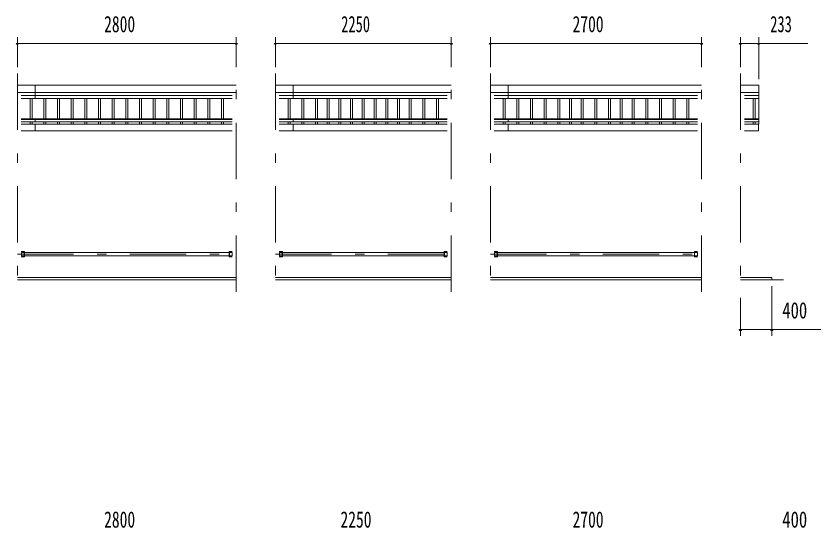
# Model space of a CAD drawing. Units: millimetres, scale not verified. Extents: x -34836 to 34836, y -16800 to 16800.
# Drawn here: x -25241 to -14947, y 1004 to 7548 of the extents above; entities that cross this region are included whole.
import ezdxf
from ezdxf.enums import TextEntityAlignment as Align

# ---------------------------------------------------------------- set-up
doc = ezdxf.new("R2010")
doc.units = ezdxf.units.MM
doc.header["$LTSCALE"] = 60
doc.linetypes.add('USER3', pattern=[24, 12, -5, 2, -5])
for name, color, linetype, lineweight in [('0-2_1-08BOLD', 7, 'Continuous', 18), ('0-3_1-28CENTER', 3, 'USER3', 18), ('0-4_1-48THIN', 4, 'Continuous', 18), ('0-5_1-58DIM', 3, 'Continuous', 18)]:
    doc.layers.add(name, color=color, linetype=linetype, lineweight=lineweight)
doc.styles.add('ＭＳ ゴシック', font='')
doc.styles.get('ＭＳ ゴシック').set_extended_font_data('MS Gothic')

msp = doc.modelspace()

# ---------------------------------------------------------------- linework, layer by layer
at = {"layer": '0-2_1-08BOLD'}
for p, q in [((-25224.95, 6663.33), (-22424.95, 6663.33)), ((-24994.95, 6494.38), (-24994.95, 6663.33)), ((-21924.95, 6663.33), (-19674.95, 6663.33)), ((-21694.95, 6494.38), (-21694.95, 6663.33)), ((-19174.96, 6663.33), (-16474.96, 6663.33)), ((-18944.96, 6494.38), (-18944.96, 6663.33)), ((-22424.95, 6572.55), (-25224.95, 6572.55)), ((-25174.15, 6533.46), (-22475.75, 6533.46)), ((-22475.75, 6494.38), (-25174.15, 6494.38)), ((-19674.95, 6572.55), (-21924.95, 6572.55)), ((-21874.15, 6533.46), (-19725.75, 6533.46)), ((-19725.75, 6494.38), (-21874.15, 6494.38)), ((-16474.96, 6572.55), (-19174.96, 6572.55)), ((-19124.16, 6533.46), (-16525.76, 6533.46)), ((-16525.76, 6494.38), (-19124.16, 6494.38)), ((-15974.95, 6572.55), (-15741.95, 6572.55)), ((-15741.95, 6533.46), (-15924.15, 6533.46)), ((-15924.15, 6494.38), (-15741.95, 6494.38)), ((-25174.15, 6234.23), (-22475.75, 6234.23)), ((-22475.75, 6224.84), (-25174.15, 6224.84)), ((-25174.15, 6195.21), (-22475.75, 6195.21)), ((-24994.95, 6234.23), (-24994.95, 6195.21)), ((-21874.15, 6234.23), (-19725.75, 6234.23)), ((-19725.75, 6224.84), (-21874.15, 6224.84)), ((-21874.15, 6195.21), (-19725.75, 6195.21)), ((-21694.95, 6195.21), (-21694.95, 6234.23)), ((-19124.16, 6234.23), (-16525.76, 6234.23)), ((-16525.76, 6224.84), (-19124.16, 6224.84)), ((-19124.16, 6195.21), (-16525.76, 6195.21)), ((-18944.96, 6234.23), (-18944.96, 6195.21)), ((-15924.15, 6234.23), (-15741.95, 6234.23)), ((-15741.95, 6224.84), (-15924.15, 6224.84)), ((-15924.15, 6195.21), (-15741.95, 6195.21)), ((-22475.75, 6168.03), (-25174.15, 6168.03)), ((-25174.15, 6082.18), (-22475.75, 6082.18)), ((-24994.95, 6168.03), (-24994.95, 6082.18)), ((-19725.75, 6168.03), (-21874.15, 6168.03)), ((-21874.15, 6082.18), (-19725.75, 6082.18)), ((-21694.95, 6082.18), (-21694.95, 6168.03)), ((-16525.76, 6168.03), (-19124.16, 6168.03)), ((-19124.16, 6082.18), (-16525.76, 6082.18)), ((-18944.96, 6168.03), (-18944.96, 6082.18)), ((-15741.95, 6168.03), (-15924.15, 6168.03)), ((-25134.15, 4537.33), (-25174.15, 4537.33)), ((-25137.35, 4471.33), (-25137.35, 4537.33)), ((-25134.15, 4537.33), (-25134.15, 4471.33)), ((-22512.55, 4537.33), (-22512.55, 4471.33)), ((-21834.15, 4537.33), (-21874.15, 4537.33)), ((-21837.35, 4471.33), (-21837.35, 4537.33)), ((-21834.15, 4537.33), (-21834.15, 4471.33)), ((-19762.55, 4537.33), (-19762.55, 4471.33)), ((-19084.16, 4537.33), (-19124.16, 4537.33)), ((-19087.36, 4471.33), (-19087.36, 4537.33)), ((-19084.16, 4537.33), (-19084.16, 4471.33)), ((-16562.56, 4537.33), (-16562.56, 4471.33)), ((-25134.15, 4471.33), (-25174.15, 4471.33)), ((-22515.75, 4525.68), (-25134.15, 4525.68)), ((-25134.15, 4482.98), (-22515.75, 4482.98)), ((-22477.45, 4525.68), (-22512.55, 4525.68)), ((-21834.15, 4471.33), (-21874.15, 4471.33)), ((-21834.15, 4525.68), (-19765.75, 4525.68)), ((-19765.75, 4482.98), (-21834.15, 4482.98)), ((-19725.75, 4471.33), (-19765.75, 4471.33)), ((-19762.55, 4525.68), (-19727.45, 4525.68)), ((-19084.16, 4471.33), (-19124.16, 4471.33)), ((-16565.76, 4525.68), (-19084.16, 4525.68)), ((-19084.16, 4482.98), (-16565.76, 4482.98)), ((-16527.46, 4525.68), (-16562.56, 4525.68)), ((-25224.95, 4204.33), (-22424.95, 4204.33)), ((-22424.95, 4174.33), (-25224.95, 4174.33)), ((-19674.95, 4204.33), (-21924.95, 4204.33)), ((-21924.95, 4174.33), (-19674.95, 4174.33)), ((-19174.96, 4204.33), (-16474.96, 4204.33)), ((-16474.96, 4174.33), (-19174.96, 4174.33)), ((-15574.95, 4204.33), (-15974.95, 4204.33)), ((-15974.95, 4174.33), (-15424.95, 4174.33)), ((-15574.95, 4204.33), (-15574.95, 4174.33))]:
    msp.add_line(p, q, dxfattribs=at)
for points in [[(-15741.95, 6168.03), (-15741.95, 6663.33), (-15974.95, 6663.33)], [(-15924.15, 6082.18), (-15746.95, 6082.18), (-15746.95, 6168.03)], [(-22475.75, 4471.33), (-22515.75, 4471.33), (-22515.75, 4537.33), (-22475.75, 4537.33)], [(-19765.75, 4471.33), (-19765.75, 4537.33), (-19725.75, 4537.33)], [(-16525.76, 4471.33), (-16565.76, 4471.33), (-16565.76, 4537.33), (-16525.76, 4537.33)], [(-25137.35, 4525.68), (-25172.45, 4525.68), (-25172.45, 4482.98), (-25137.35, 4482.98)], [(-22512.55, 4482.98), (-22477.45, 4482.98), (-22477.45, 4525.68)], [(-21837.35, 4482.98), (-21872.45, 4482.98), (-21872.45, 4525.68), (-21837.35, 4525.68)], [(-19727.45, 4525.68), (-19727.45, 4482.98), (-19762.55, 4482.98)], [(-19087.36, 4525.68), (-19122.46, 4525.68), (-19122.46, 4482.98), (-19087.36, 4482.98)], [(-16562.56, 4482.98), (-16527.46, 4482.98), (-16527.46, 4525.68)]]:
    msp.add_lwpolyline(points, dxfattribs=at)
at = {"layer": '0-3_1-28CENTER'}
for p, q in [((-25224.95, 6813.33), (-25224.95, 4024.33)), ((-22424.95, 4024.33), (-22424.95, 6813.33)), ((-21924.95, 6813.33), (-21924.95, 4024.33)), ((-19674.95, 4024.33), (-19674.95, 6813.33)), ((-19174.96, 6813.33), (-19174.96, 4024.33)), ((-16474.96, 4024.33), (-16474.96, 6813.33)), ((-15974.95, 6813.33), (-15974.95, 4024.33)), ((-25224.95, 4504.33), (-22424.95, 4504.33)), ((-21924.95, 4504.33), (-19674.95, 4504.33)), ((-19174.96, 4504.33), (-16474.96, 4504.33))]:
    msp.add_line(p, q, dxfattribs=at)
at = {"layer": '0-4_1-48THIN'}
for p, q in [((-25062.45, 6234.23), (-25062.45, 6494.38)), ((-25037.45, 6494.38), (-25037.45, 6234.23)), ((-24887.45, 6234.23), (-24887.45, 6494.38)), ((-24862.45, 6494.38), (-24862.45, 6234.23)), ((-24712.45, 6234.23), (-24712.45, 6494.38)), ((-24687.45, 6494.38), (-24687.45, 6234.23)), ((-24537.45, 6234.23), (-24537.45, 6494.38)), ((-24512.45, 6494.38), (-24512.45, 6234.23)), ((-24362.45, 6234.23), (-24362.45, 6494.38)), ((-24337.45, 6494.38), (-24337.45, 6234.23)), ((-24187.44, 6234.23), (-24187.44, 6494.38)), ((-24162.44, 6494.38), (-24162.44, 6234.23)), ((-24012.45, 6234.23), (-24012.45, 6494.38)), ((-23987.45, 6494.38), (-23987.45, 6234.23)), ((-23837.45, 6234.23), (-23837.45, 6494.38)), ((-23812.44, 6494.38), (-23812.44, 6234.23)), ((-23662.45, 6234.23), (-23662.45, 6494.38)), ((-23637.45, 6494.38), (-23637.45, 6234.23)), ((-23487.45, 6234.23), (-23487.45, 6494.38)), ((-23462.45, 6494.38), (-23462.45, 6234.23)), ((-23312.45, 6234.23), (-23312.45, 6494.38)), ((-23287.45, 6494.38), (-23287.45, 6234.23)), ((-23137.45, 6234.23), (-23137.45, 6494.38)), ((-23112.45, 6494.38), (-23112.45, 6234.23)), ((-22962.45, 6234.23), (-22962.45, 6494.38)), ((-22937.45, 6494.38), (-22937.45, 6234.23)), ((-22787.45, 6234.23), (-22787.45, 6494.38)), ((-22762.45, 6494.38), (-22762.45, 6234.23)), ((-22612.45, 6234.23), (-22612.45, 6494.38)), ((-22587.45, 6494.38), (-22587.45, 6234.23)), ((-21762.44, 6494.38), (-21762.44, 6234.23)), ((-21737.44, 6234.23), (-21737.44, 6494.38)), ((-21587.44, 6234.23), (-21587.44, 6494.38)), ((-21562.44, 6494.38), (-21562.44, 6234.23)), ((-21412.44, 6494.38), (-21412.44, 6234.23)), ((-21387.44, 6234.23), (-21387.44, 6494.38)), ((-21262.44, 6234.23), (-21262.44, 6494.38)), ((-21237.45, 6494.38), (-21237.45, 6234.23)), ((-21112.44, 6494.38), (-21112.44, 6234.23)), ((-21087.44, 6234.23), (-21087.44, 6494.38)), ((-20962.44, 6234.23), (-20962.44, 6494.38)), ((-20937.44, 6494.38), (-20937.44, 6234.23)), ((-20812.44, 6494.38), (-20812.44, 6234.23)), ((-20787.45, 6234.23), (-20787.45, 6494.38)), ((-20662.45, 6234.23), (-20662.45, 6494.38)), ((-20637.44, 6494.38), (-20637.44, 6234.23)), ((-20512.45, 6494.38), (-20512.45, 6234.23)), ((-20487.44, 6234.23), (-20487.44, 6494.38)), ((-20362.44, 6234.23), (-20362.44, 6494.38)), ((-20337.45, 6494.38), (-20337.45, 6234.23)), ((-20212.45, 6494.38), (-20212.45, 6234.23)), ((-20187.44, 6234.23), (-20187.44, 6494.38)), ((-20037.44, 6234.23), (-20037.44, 6494.38)), ((-20012.45, 6494.38), (-20012.45, 6234.23)), ((-19862.45, 6494.38), (-19862.45, 6234.23)), ((-19837.45, 6234.23), (-19837.45, 6494.38)), ((-19012.46, 6234.23), (-19012.46, 6494.38)), ((-18987.46, 6494.38), (-18987.46, 6234.23)), ((-18837.46, 6234.23), (-18837.46, 6494.38)), ((-18812.45, 6494.38), (-18812.45, 6234.23)), ((-18662.46, 6234.23), (-18662.46, 6494.38)), ((-18637.46, 6494.38), (-18637.46, 6234.23)), ((-18487.46, 6234.23), (-18487.46, 6494.38)), ((-18462.45, 6494.38), (-18462.45, 6234.23)), ((-18312.46, 6234.23), (-18312.46, 6494.38)), ((-18287.46, 6494.38), (-18287.46, 6234.23)), ((-18162.45, 6234.23), (-18162.45, 6494.38)), ((-18137.45, 6494.38), (-18137.45, 6234.23)), ((-18012.46, 6234.23), (-18012.46, 6494.38)), ((-17987.46, 6494.38), (-17987.46, 6234.23)), ((-17837.45, 6234.23), (-17837.45, 6494.38)), ((-17812.45, 6494.38), (-17812.45, 6234.23)), ((-17662.46, 6234.23), (-17662.46, 6494.38)), ((-17637.45, 6494.38), (-17637.45, 6234.23)), ((-17512.46, 6234.23), (-17512.46, 6494.38)), ((-17487.46, 6494.38), (-17487.46, 6234.23)), ((-17362.46, 6234.23), (-17362.46, 6494.38)), ((-17337.46, 6494.38), (-17337.46, 6234.23)), ((-17187.46, 6234.23), (-17187.46, 6494.38)), ((-17162.45, 6494.38), (-17162.45, 6234.23)), ((-17012.46, 6234.23), (-17012.46, 6494.38)), ((-16987.46, 6494.38), (-16987.46, 6234.23)), ((-16837.46, 6234.23), (-16837.46, 6494.38)), ((-16812.46, 6494.38), (-16812.46, 6234.23)), ((-16662.46, 6234.23), (-16662.46, 6494.38)), ((-16637.46, 6494.38), (-16637.46, 6234.23)), ((-15812.45, 6494.38), (-15812.45, 6234.23)), ((-15787.45, 6234.23), (-15787.45, 6494.38)), ((-25062.45, 6195.21), (-25062.45, 6168.03)), ((-25037.45, 6168.03), (-25037.45, 6195.21)), ((-24887.45, 6195.21), (-24887.45, 6168.03)), ((-24862.45, 6168.03), (-24862.45, 6195.21)), ((-24712.45, 6195.21), (-24712.45, 6168.03)), ((-24687.45, 6168.03), (-24687.45, 6195.21)), ((-24537.45, 6195.21), (-24537.45, 6168.03)), ((-24512.45, 6168.03), (-24512.45, 6195.21)), ((-24362.45, 6195.21), (-24362.45, 6168.03)), ((-24337.45, 6168.03), (-24337.45, 6195.21)), ((-24187.44, 6195.21), (-24187.44, 6168.03)), ((-24162.44, 6168.03), (-24162.44, 6195.21)), ((-24012.45, 6195.21), (-24012.45, 6168.03)), ((-23987.45, 6168.03), (-23987.45, 6195.21)), ((-23837.45, 6195.21), (-23837.45, 6168.03)), ((-23812.44, 6168.03), (-23812.44, 6195.21)), ((-23662.45, 6195.21), (-23662.45, 6168.03)), ((-23637.45, 6168.03), (-23637.45, 6195.21)), ((-23487.45, 6195.21), (-23487.45, 6168.03)), ((-23462.45, 6168.03), (-23462.45, 6195.21)), ((-23312.45, 6195.21), (-23312.45, 6168.03)), ((-23287.45, 6168.03), (-23287.45, 6195.21)), ((-23137.45, 6195.21), (-23137.45, 6168.03)), ((-23112.45, 6168.03), (-23112.45, 6195.21)), ((-22962.45, 6195.21), (-22962.45, 6168.03)), ((-22937.45, 6168.03), (-22937.45, 6195.21)), ((-22787.45, 6195.21), (-22787.45, 6168.03)), ((-22762.45, 6168.03), (-22762.45, 6195.21)), ((-22612.45, 6195.21), (-22612.45, 6168.03)), ((-22587.45, 6168.03), (-22587.45, 6195.21)), ((-21762.44, 6195.21), (-21762.44, 6168.03)), ((-21737.44, 6168.03), (-21737.44, 6195.21)), ((-21587.44, 6168.03), (-21587.44, 6195.21)), ((-21562.44, 6195.21), (-21562.44, 6168.03)), ((-21412.44, 6195.21), (-21412.44, 6168.03)), ((-21387.44, 6168.03), (-21387.44, 6195.21)), ((-21262.44, 6168.03), (-21262.44, 6195.21)), ((-21237.45, 6195.21), (-21237.45, 6168.03)), ((-21112.44, 6195.21), (-21112.44, 6168.03)), ((-21087.44, 6168.03), (-21087.44, 6195.21)), ((-20962.44, 6168.03), (-20962.44, 6195.21)), ((-20937.44, 6195.21), (-20937.44, 6168.03)), ((-20812.44, 6195.21), (-20812.44, 6168.03)), ((-20787.45, 6168.03), (-20787.45, 6195.21)), ((-20662.45, 6168.03), (-20662.45, 6195.21)), ((-20637.44, 6195.21), (-20637.44, 6168.03)), ((-20512.45, 6195.21), (-20512.45, 6168.03)), ((-20487.44, 6168.03), (-20487.44, 6195.21)), ((-20362.44, 6168.03), (-20362.44, 6195.21)), ((-20337.45, 6195.21), (-20337.45, 6168.03)), ((-20212.45, 6195.21), (-20212.45, 6168.03)), ((-20187.44, 6168.03), (-20187.44, 6195.21)), ((-20037.44, 6168.03), (-20037.44, 6195.21)), ((-20012.45, 6195.21), (-20012.45, 6168.03)), ((-19862.45, 6195.21), (-19862.45, 6168.03)), ((-19837.45, 6168.03), (-19837.45, 6195.21)), ((-19012.46, 6195.21), (-19012.46, 6168.03)), ((-18987.46, 6168.03), (-18987.46, 6195.21)), ((-18837.46, 6195.21), (-18837.46, 6168.03)), ((-18812.45, 6168.03), (-18812.45, 6195.21)), ((-18662.46, 6195.21), (-18662.46, 6168.03)), ((-18637.46, 6168.03), (-18637.46, 6195.21)), ((-18487.46, 6195.21), (-18487.46, 6168.03)), ((-18462.45, 6168.03), (-18462.45, 6195.21)), ((-18312.46, 6195.21), (-18312.46, 6168.03)), ((-18287.46, 6168.03), (-18287.46, 6195.21)), ((-18162.45, 6195.21), (-18162.45, 6168.03)), ((-18137.45, 6168.03), (-18137.45, 6195.21)), ((-18012.46, 6195.21), (-18012.46, 6168.03)), ((-17987.46, 6168.03), (-17987.46, 6195.21)), ((-17837.45, 6195.21), (-17837.45, 6168.03)), ((-17812.45, 6168.03), (-17812.45, 6195.21)), ((-17662.46, 6195.21), (-17662.46, 6168.03)), ((-17637.45, 6168.03), (-17637.45, 6195.21)), ((-17512.46, 6195.21), (-17512.46, 6168.03)), ((-17487.46, 6168.03), (-17487.46, 6195.21)), ((-17362.46, 6195.21), (-17362.46, 6168.03)), ((-17337.46, 6168.03), (-17337.46, 6195.21)), ((-17187.46, 6195.21), (-17187.46, 6168.03)), ((-17162.45, 6168.03), (-17162.45, 6195.21)), ((-17012.46, 6195.21), (-17012.46, 6168.03)), ((-16987.46, 6168.03), (-16987.46, 6195.21)), ((-16837.46, 6195.21), (-16837.46, 6168.03)), ((-16812.46, 6168.03), (-16812.46, 6195.21)), ((-16662.46, 6195.21), (-16662.46, 6168.03)), ((-16637.46, 6168.03), (-16637.46, 6195.21)), ((-15812.45, 6195.21), (-15812.45, 6168.03)), ((-15787.45, 6168.03), (-15787.45, 6195.21))]:
    msp.add_line(p, q, dxfattribs=at)
at = {"layer": '0-5_1-58DIM'}
for p, q in [((-25224.95, 7279.33), (-25224.95, 6893.33)), ((-22424.95, 6893.33), (-22424.95, 7279.33)), ((-21924.95, 7279.33), (-21924.95, 6893.33)), ((-19674.95, 6893.33), (-19674.95, 7279.33)), ((-19174.96, 7279.33), (-19174.96, 6893.33)), ((-16474.96, 6893.33), (-16474.96, 7279.33)), ((-15974.95, 7279.33), (-15974.95, 6893.33)), ((-15741.95, 6743.33), (-15741.95, 7279.33)), ((-25208.95, 7199.33), (-25240.95, 7199.33)), ((-25224.95, 7199.33), (-22424.95, 7199.33)), ((-22408.95, 7199.33), (-22440.95, 7199.33)), ((-21908.95, 7199.33), (-21940.95, 7199.33)), ((-21924.95, 7199.33), (-19674.95, 7199.33)), ((-19658.95, 7199.33), (-19690.95, 7199.33)), ((-19158.96, 7199.33), (-19190.96, 7199.33)), ((-19174.96, 7199.33), (-16474.96, 7199.33)), ((-16458.96, 7199.33), (-16490.96, 7199.33)), ((-15958.95, 7199.33), (-15990.95, 7199.33)), ((-15974.95, 7199.33), (-15741.95, 7199.33)), ((-15725.95, 7199.33), (-15757.95, 7199.33)), ((-15741.95, 7199.33), (-15113.96, 7199.33)), ((-15574.95, 3459.34), (-15574.95, 4094.33)), ((-15974.95, 3944.33), (-15974.95, 3459.34)), ((-15958.95, 3539.34), (-15990.95, 3539.34)), ((-15974.95, 3539.34), (-15574.95, 3539.34)), ((-15558.95, 3539.34), (-15590.95, 3539.34)), ((-15574.95, 3539.34), (-14946.95, 3539.34))]:
    msp.add_line(p, q, dxfattribs=at)
for centre in [(-25224.95, 7199.33), (-22424.95, 7199.33), (-21924.95, 7199.33), (-19674.95, 7199.33), (-19174.96, 7199.33), (-16474.96, 7199.33), (-15974.95, 7199.33), (-15741.95, 7199.33), (-15974.95, 3539.34), (-15574.95, 3539.34)]:
    msp.add_arc(centre, 16, 180, 0, dxfattribs=at)

# ---------------------------------------------------------------- texts
at = {"layer": '0-5_1-58DIM', "color": 7, "style": 'ＭＳ ゴシック'}
for s, width, p in [('2800', 0.7, (-24114.99, 7279.33)), ('2250', 0.65, (-21082.64, 7279.33)), ('2700', 0.7, (-18123.52, 7279.33)), ('233', 0.65, (-15595.03, 7279.33)), ('400', 0.75, (-15441.15, 3619.34)), ('2800', 0.7, (-24114.98, 945.04)), ('2250', 0.7, (-21092.04, 945.04)), ('2700', 0.7, (-18123.52, 945.04)), ('400', 0.75, (-15441.15, 945.04))]:
    msp.add_text(s, height=208.4, dxfattribs=dict(at, width=width)).set_placement(p, align=Align.BOTTOM_LEFT)

doc.saveas('drawing.dxf')
